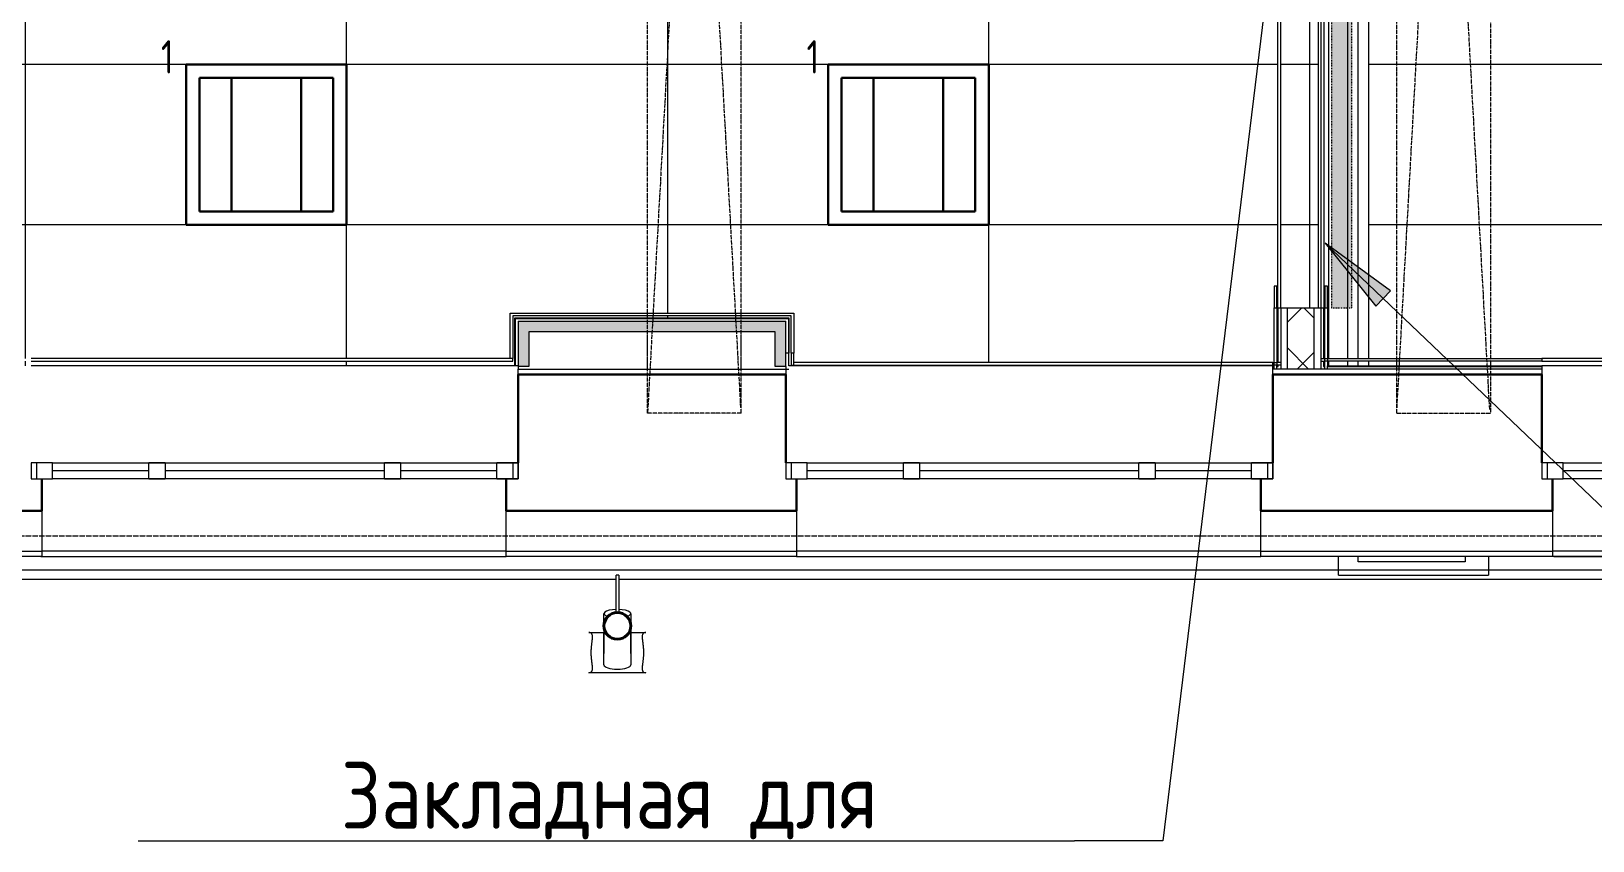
# Model space of a CAD drawing. Header units: millimetres. Extents: x -10438 to 68527, y -5058 to 44223.
# Drawn here: x 10839 to 16675, y 655 to 3682 of the extents above; entities that cross this region are included whole.
import ezdxf

# ---------------------------------------------------------------- set-up
doc = ezdxf.new("R2010")
doc.units = ezdxf.units.MM
for name, pattern in [('ADSK_Линия сетки', [25, 20, -2.5, 0, -2.5]), ('ADSK_Штрих_ш3 п1_5', [4.5, 3, -1.5]), ('ADSK_Штрих_ш3 п3', [6, 3, -3]), ('ADSK_Штрихпунктирная 2 точки_ш15 п1_5 п1_5 п1_5', [19.5, 15, -1.5, 0, -1.5, 0, -1.5])]:
    doc.linetypes.add(name, pattern=pattern)
for name, color, linetype, lineweight in [('_ Окна', 7, 'Continuous', 9), ('Аннотация', 7, 'Continuous', 20), ('Каркас', 7, 'Continuous', 18), ('Обобщенные модели', 7, 'Continuous', 18), ('Окна', 7, 'Continuous', 9), ('Оси', 7, 'Continuous', 9), ('Потолки', 7, 'Continuous', 9), ('Потолки штриховка', 7, 'Continuous', 9), ('Стены внутренние', 7, 'Continuous', 18), ('Стены наружные', 7, 'Continuous', 18), ('Стены несущие', 7, 'Continuous', 30), ('Стены отделка', 7, 'Continuous', 30), ('Стены штриховка', 7, 'Continuous', 9), ('Узлы', 7, 'Continuous', 18)]:
    doc.layers.add(name, color=color, linetype=linetype, lineweight=lineweight)
doc.layers.add('Линии', color=7, linetype='Continuous', lineweight=9, true_color=0x00a600)
doc.styles.add('GOST Common_1', font='GOST_Common.ttf', dxfattribs={"width": 0.9, "height": 250})
doc.styles.add('GOST Common_4', font='GOST_Common.ttf', dxfattribs={"width": 0.8, "height": 350})

# ---------------------------------------------------------------- blocks, each defined once
blk = doc.blocks.new('окно трехпол с фрамугой - 1800 и 1820х2300_h___нов_ ок15-V5-План потолков 3-го этажа')
at = {"layer": '_ Окна', "lineweight": 18}
for p, q in [((-910, 75), (-910, 135)), ((-910, 135), (-830, 135)), ((-830, 135), (-830, 75)), ((-470, 75), (-470, 135)), ((-470, 135), (-410, 135)), ((-410, 135), (-410, 75)), ((410, 75), (410, 135)), ((410, 135), (470, 135)), ((470, 135), (470, 75)), ((830, 135), (830, 75)), ((910, 135), (830, 135)), ((910, 75), (910, 135)), ((-830, 75), (-910, 75)), ((-410, 75), (-470, 75)), ((470, 75), (410, 75)), ((830, 75), (910, 75))]:
    blk.add_line(p, q, dxfattribs=at)
at = {"layer": '_ Окна'}
for p, q in [((-890, 75), (-890, 135)), ((890, 75), (890, 135)), ((-830, 105), (-470, 105)), ((-410, 105), (410, 105)), ((470, 105), (830, 105))]:
    blk.add_line(p, q, dxfattribs=at)
at = {"layer": 'Окна'}
for p, q in [((-910, 135), (-910, 75)), ((-830, 135), (-910, 135)), ((-830, 135), (-470, 135)), ((-410, 135), (-470, 135)), ((-410, 135), (410, 135)), ((470, 135), (410, 135)), ((470, 135), (830, 135)), ((910, 135), (830, 135)), ((910, 75), (910, 135)), ((-910, 75), (-830, 75)), ((-470, 75), (-830, 75)), ((-470, 75), (-410, 75)), ((410, 75), (-410, 75)), ((410, 75), (470, 75)), ((830, 75), (470, 75)), ((830, 75), (910, 75))]:
    blk.add_line(p, q, dxfattribs=at)
blk = doc.blocks.new('окно трехпол с фрамугой - 1800 и 1820х2300_h___нов_ ок15-V6-План потолков 3-го этажа')
at = {"layer": '_ Окна', "lineweight": 18}
for p, q in [((-910, 75), (-910, 135)), ((-910, 135), (-830, 135)), ((-830, 135), (-830, 75)), ((-470, 75), (-470, 135)), ((-470, 135), (-410, 135)), ((-410, 135), (-410, 75)), ((410, 75), (410, 135)), ((410, 135), (470, 135)), ((470, 135), (470, 75)), ((830, 135), (830, 75)), ((910, 135), (830, 135)), ((910, 75), (910, 135)), ((-830, 75), (-910, 75)), ((-410, 75), (-470, 75)), ((470, 75), (410, 75)), ((830, 75), (910, 75))]:
    blk.add_line(p, q, dxfattribs=at)
at = {"layer": '_ Окна'}
for p, q in [((-890, 75), (-890, 135)), ((890, 75), (890, 135)), ((-830, 105), (-470, 105)), ((-410, 105), (410, 105)), ((470, 105), (830, 105))]:
    blk.add_line(p, q, dxfattribs=at)
at = {"layer": 'Окна'}
for p, q in [((-910, 135), (-910, 75)), ((-830, 135), (-910, 135)), ((-830, 135), (-470, 135)), ((-410, 135), (-470, 135)), ((-410, 135), (410, 135)), ((470, 135), (410, 135)), ((470, 135), (830, 135)), ((910, 135), (830, 135)), ((910, 75), (910, 135)), ((-910, 75), (-830, 75)), ((-470, 75), (-830, 75)), ((-470, 75), (-410, 75)), ((410, 75), (-410, 75)), ((410, 75), (470, 75)), ((830, 75), (470, 75)), ((830, 75), (910, 75))]:
    blk.add_line(p, q, dxfattribs=at)
blk = doc.blocks.new('окно трехпол с фрамугой - 1800 и 1820х2300_h___нов_ ок15-V4-План потолков 3-го этажа')
at = {"layer": '_ Окна', "lineweight": 18}
for p, q in [((-910, 75), (-910, 135)), ((-910, 135), (-830, 135)), ((-830, 135), (-830, 75)), ((-470, 75), (-470, 135)), ((-470, 135), (-410, 135)), ((-410, 135), (-410, 75)), ((410, 75), (410, 135)), ((410, 135), (470, 135)), ((470, 135), (470, 75)), ((830, 135), (830, 75)), ((910, 135), (830, 135)), ((910, 75), (910, 135)), ((-830, 75), (-910, 75)), ((-410, 75), (-470, 75)), ((470, 75), (410, 75)), ((830, 75), (910, 75))]:
    blk.add_line(p, q, dxfattribs=at)
at = {"layer": '_ Окна'}
for p, q in [((-890, 75), (-890, 135)), ((890, 75), (890, 135)), ((-830, 105), (-470, 105)), ((-410, 105), (410, 105)), ((470, 105), (830, 105))]:
    blk.add_line(p, q, dxfattribs=at)
at = {"layer": 'Окна'}
for p, q in [((-910, 135), (-910, 75)), ((-830, 135), (-910, 135)), ((-830, 135), (-470, 135)), ((-410, 135), (-470, 135)), ((-410, 135), (410, 135)), ((470, 135), (410, 135)), ((470, 135), (830, 135)), ((910, 135), (830, 135)), ((910, 75), (910, 135)), ((-910, 75), (-830, 75)), ((-470, 75), (-830, 75)), ((-470, 75), (-410, 75)), ((410, 75), (-410, 75)), ((410, 75), (470, 75)), ((830, 75), (470, 75)), ((830, 75), (910, 75))]:
    blk.add_line(p, q, dxfattribs=at)
blk = doc.blocks.new('Водосток - Тип 1 _карниз больше 490мм_-V16-План потолков 3-го этажа')
at = {"layer": 'Обобщенные модели'}
for p, q in [((18.8, 335), (24.9, 335)), ((75, 184.9), (75, 306.2)), ((75, 263.6), (75, 306.2)), ((175, 306.2), (175, 184.4)), ((175, 306.2), (175, 263.6)), ((225.1, 335), (231.2, 335)), ((24.9, 185), (18.8, 185)), ((75, 173), (75, 183.5)), ((175, 177.5), (175, 173)), ((231.2, 185), (225.1, 185)), ((75, 113.8), (75, 147)), ((75, 113.8), (75, 147)), ((175, 147), (175, 113.8)), ((175, 147), (175, 113.8)), ((120, -30), (120, 108.7)), ((130, 108.7), (130, -30)), ((120, -30), (130, -30))]:
    blk.add_line(p, q, dxfattribs=at)
at = {"layer": 'Обобщенные модели', "flags": 128}
for points in [[(75, 263.6), (75, 258), (75, 252.4), (75, 246.9), (75, 241.5), (75, 236.2), (75, 231.1), (75, 226), (75, 221.1), (75, 216.4), (75, 211.8), (75, 207.3), (75, 203), (75, 198.9), (75, 194.9), (75, 191.2), (75, 187.6), (75, 184.3), (75, 181.1), (75, 178.1), (75, 175.4), (75, 173)], [(75, 183.8), (75, 188.9), (75, 194), (75, 198.9), (75, 203.6), (75, 208.2), (75, 212.7), (75, 217), (75, 221.1), (75, 225.1), (75, 228.8), (75, 232.4), (75, 235.7), (75, 238.9), (75, 241.9), (75, 244.6), (75, 247.2), (75, 249.5), (75, 251.6), (75, 253.4), (75, 255.1), (75, 256.5), (75, 257.7), (75, 258.6), (75, 259.3), (75, 259.8), (75, 260)], [(175, 173), (175, 174.3), (175, 177), (175, 179.8), (175, 182.9), (175, 186.2), (175, 189.7), (175, 193.4), (175, 197.2), (175, 201.3), (175, 205.5), (175, 209.9), (175, 214.4), (175, 219.1), (175, 224), (175, 229), (175, 234.1), (175, 239.3), (175, 244.6), (175, 250.1), (175, 255.6), (175, 261.3), (175, 263.6)], [(175, 259.9), (175, 259.5), (175, 258.9), (175, 258.1), (175, 257), (175, 255.7), (175, 254.2), (175, 252.4), (175, 250.4), (175, 248.2), (175, 245.7), (175, 243), (175, 240.2), (175, 237.1), (175, 233.8), (175, 230.3), (175, 226.6), (175, 222.8), (175, 218.7), (175, 214.5), (175, 210.1), (175, 205.6), (175, 200.9), (175, 196), (175, 191), (175, 185.9), (175, 184.1)], [(75, 173.1), (75, 178.5), (75, 183.5)], [(175, 177.5), (175, 175.4), (175, 173)]]:
    blk.add_lwpolyline(points, dxfattribs=at)
at = {"layer": 'Обобщенные модели'}
for start, end in [(90, 270), (270, 90)]:
    blk.add_arc((125, 160), 52, start, end, dxfattribs=at)
at = {"layer": 'Обобщенные модели', "lineweight": 40}
for start, end in [(90, 270), (270, 90)]:
    blk.add_arc((125, 160), 50, start, end, dxfattribs=at)
at = {"layer": 'Обобщенные модели'}
for centre, major_axis, start_param, end_param in [((125, 306.2), (-50, 0), 4.712389, 6.283185), ((125, 306.2), (-50, 0), 4.712389, 6.283185), ((125, 306.2), (-50, 0), 3.141593, 4.712389), ((125, 306.2), (-50, 0), 3.141593, 4.712389), ((125, 113.8), (50, 0), 2.395226, 4.614684), ((125, 113.8), (50, 0), 2.395226, 4.614684), ((125, 113.8), (50, 0), 4.80927, 7.029552), ((125, 113.8), (50, 0), 4.80927, 7.029552)]:
    blk.add_ellipse(centre, major_axis=major_axis, ratio=0.309017, start_param=start_param, end_param=end_param, dxfattribs=at)
for points, knots in [([(18.8, 185), (21.1, 185), (25.1, 185.7), (28.9, 188.6), (30.8, 192.1), (31.6, 194.9), (32, 197.4), (32.1, 199.4), (32.2, 201.5), (32.2, 203.8), (32.1, 206.2), (31.9, 208.7), (31.6, 211.4), (31.3, 214.1), (31, 217), (30.6, 219.9), (30.2, 222.9), (29.8, 226), (29.4, 229.2), (29, 232.4), (28.7, 235.7), (28.3, 240.2), (27.8, 245.9), (27.4, 255.3), (27.4, 264.8), (27.8, 274.1), (28.3, 279.8), (28.7, 284.3), (29, 287.6), (29.4, 290.8), (29.8, 294), (30.2, 297.1), (30.6, 300.1), (31, 303.1), (31.3, 305.9), (31.6, 308.6), (31.9, 311.3), (32.1, 313.8), (32.2, 316.2), (32.2, 318.5), (32.1, 320.6), (32, 322.7), (31.6, 325.1), (30.8, 327.9), (28.9, 331.5), (25.1, 334.3), (21.1, 335), (18.8, 335)], [-1, -1, -1, -1, -0.941176, -0.882353, -0.852941, -0.823529, -0.808824, -0.794118, -0.779412, -0.764706, -0.75, -0.735294, -0.720588, -0.705882, -0.691176, -0.676471, -0.661765, -0.647059, -0.632353, -0.617647, -0.602941, -0.588235, -0.558824, -0.529412, -0.470588, -0.441176, -0.411765, -0.397059, -0.382353, -0.367647, -0.352941, -0.338235, -0.323529, -0.308824, -0.294118, -0.279412, -0.264706, -0.25, -0.235294, -0.220588, -0.205882, -0.191176, -0.176471, -0.147059, -0.117647, -0.058824, 0, 0, 0, 0]), ([(18.8, 335), (22.1, 335), (28.9, 335), (39.4, 335), (48.4, 335), (56, 335), (60.8, 335), (64.9, 335), (67.9, 335), (71, 335), (74.3, 335), (77.6, 335), (81, 335), (83.9, 335), (86.4, 335), (88.2, 335), (90.2, 335), (92.8, 335), (96.1, 335), (99.6, 335), (102.5, 335), (104.8, 335), (107.1, 335), (110.3, 335), (116, 335), (121.3, 335), (125, 335)], [-1, -1, -1, -1, -0.875, -0.75, -0.625, -0.5625, -0.5, -0.46875, -0.4375, -0.40625, -0.375, -0.34375, -0.3125, -0.28125, -0.265625, -0.25, -0.234375, -0.21875, -0.1875, -0.15625, -0.140625, -0.125, -0.109375, -0.09375, -0.0625, 0, 0, 0, 0]), ([(125, 335), (128.7, 335), (134, 335), (139.7, 335), (142.9, 335), (145.2, 335), (147.5, 335), (150.4, 335), (153.9, 335), (157.2, 335), (159.8, 335), (161.8, 335), (163.6, 335), (166.1, 335), (169, 335), (172.4, 335), (175.7, 335), (179, 335), (182.1, 335), (185.1, 335), (189.2, 335), (194, 335), (201.6, 335), (210.6, 335), (221.1, 335), (227.9, 335), (231.2, 335)], [-1, -1, -1, -1, -0.9375, -0.90625, -0.890625, -0.875, -0.859375, -0.84375, -0.8125, -0.78125, -0.765625, -0.75, -0.734375, -0.71875, -0.6875, -0.65625, -0.625, -0.59375, -0.5625, -0.53125, -0.5, -0.4375, -0.375, -0.25, -0.125, 0, 0, 0, 0]), ([(231.2, 335), (228.9, 335), (224.9, 334.3), (221.1, 331.4), (219.2, 327.9), (218.4, 325.1), (218, 322.6), (217.9, 320.6), (217.8, 318.5), (217.8, 316.2), (217.9, 313.8), (218.1, 311.3), (218.4, 308.6), (218.7, 305.9), (219, 303), (219.4, 300.1), (219.8, 297.1), (220.2, 294), (220.6, 290.8), (221, 287.6), (221.3, 284.3), (221.7, 279.8), (222.2, 274.1), (222.6, 264.7), (222.6, 255.2), (222.2, 245.9), (221.7, 240.2), (221.3, 235.7), (221, 232.4), (220.6, 229.2), (220.2, 226), (219.8, 222.9), (219.4, 219.9), (219, 216.9), (218.7, 214.1), (218.4, 211.4), (218.1, 208.7), (217.9, 206.2), (217.8, 203.8), (217.8, 201.5), (217.9, 199.4), (218, 197.3), (218.4, 194.9), (219.2, 192.1), (221.1, 188.5), (224.9, 185.7), (228.9, 185), (231.2, 185)], [-1, -1, -1, -1, -0.941176, -0.882353, -0.852941, -0.823529, -0.808824, -0.794118, -0.779412, -0.764706, -0.75, -0.735294, -0.720588, -0.705882, -0.691176, -0.676471, -0.661765, -0.647059, -0.632353, -0.617647, -0.602941, -0.588235, -0.558824, -0.529412, -0.470588, -0.441176, -0.411765, -0.397059, -0.382353, -0.367647, -0.352941, -0.338235, -0.323529, -0.308824, -0.294118, -0.279412, -0.264706, -0.25, -0.235294, -0.220588, -0.205882, -0.191176, -0.176471, -0.147059, -0.117647, -0.058824, 0, 0, 0, 0]), ([(74.3, 185), (73.2, 185), (71, 185), (67.9, 185), (64.9, 185), (60.8, 185), (56, 185), (48.4, 185), (39.4, 185), (28.9, 185), (22.1, 185), (18.8, 185)], [-0.625, -0.625, -0.625, -0.625, -0.59375, -0.5625, -0.53125, -0.5, -0.4375, -0.375, -0.25, -0.125, 0, 0, 0, 0]), ([(231.2, 185), (227.9, 185), (221.1, 185), (210.6, 185), (201.6, 185), (194, 185), (189.2, 185), (185.1, 185), (182.1, 185), (179, 185), (176.8, 185), (175.7, 185)], [-1, -1, -1, -1, -0.875, -0.75, -0.625, -0.5625, -0.5, -0.46875, -0.4375, -0.40625, -0.375, -0.375, -0.375, -0.375])]:
    blk.add_open_spline(points, degree=3, knots=knots, dxfattribs=at)
blk = doc.blocks.new('ADSK_Аннотация_Текст_сВыноской - Текст с выноской-1549955-План потолков 3-го этажа')
at = {"layer": 'Аннотация'}
blk.add_line((-17.5, 0), (17.5, 0), dxfattribs=at)

msp = doc.modelspace()

# ---------------------------------------------------------------- hatches: boundary and pattern name
at = {"layer": 'Аннотация'}
msp.add_hatch(color=256, dxfattribs=at).paths.add_polyline_path([(15674.724, 2889.23), (15864.469, 2653.525), (15919.009, 2710.666)])
at = {"layer": 'Потолки штриховка', "lineweight": 18}
h = msp.add_hatch(dxfattribs=at)
h.set_pattern_fill('FP_17', color=256, style=0, pattern_type=2)
h.set_pattern_definition([(0, (15617.3, 5358.23), (0, -600), []), (270, (15617.3, 5358.2), (-1200, -7e-14), [])])
h.paths.add_polyline_path([(15499, 2428.232), (15499, 2430.232), (15497.462, 2429.77)])
h.paths.add_polyline_path([(21892.313, 2430.232), (23857.5, 2430.232), (23857.5, 2448.232), (19329.011, 2448.232), (19329.011, 2626.656), (18284.14, 2626.656), (18284.14, 2448.232), (15838.198, 2448.232), (15838.198, 2430.232), (18292.14, 2430.232), (18292.14, 2616.656), (18294.14, 2616.656), (18294.14, 2618.656), (19319.011, 2618.656), (19319.011, 2616.656), (19321.011, 2616.656), (19321.011, 2430.232), (21542.313, 2430.232)])
h.paths.add_polyline_path([(23885.5, 2430.232), (23885.5, 2448.232), (23867.5, 2448.232), (23867.5, 2430.232), (23884.293, 2430.232)])
h.paths.add_polyline_path([(7589.506, 2610.232), (7587.542, 2608.232), (7589.512, 2608.232)])
h.paths.add_polyline_path([(13671.007, 2430.232), (15484, 2430.232), (15483.167, 2433.232), (13679.007, 2433.232), (13679.007, 2618.232), (12639.01, 2618.232), (12639.01, 2448.232), (8034.013, 2448.232), (8034.013, 2633.232), (7607.438, 2633.232), (7591.774, 7900.641), (7573.78, 7900.642), (7589.512, 2610.232), (8024.013, 2610.232), (8024.013, 2608.232), (8026.013, 2608.232), (8026.013, 2430.232), (12647.01, 2430.232), (12647.01, 2608.232), (12649.01, 2608.232), (12649.01, 2610.232), (13669.007, 2610.232), (13669.007, 2608.232), (13671.007, 2608.232), (13671.007, 2433.232)])
h.paths.add_polyline_path([(15497, 2430.232), (15497, 2433.232), (15494, 2432.252), (15494, 2430.232)])
h.paths.add_polyline_path([(15479.007, 2443.232), (15484, 2443.232), (15484, 2728.232), (15494, 2728.232), (15494, 2443.232), (15497, 2443.232), (15497, 7633.238), (14984.198, 7633.238), (14984.198, 7661.238), (14960.198, 7661.238), (14960.198, 7663.238), (14958.198, 7663.241), (14958.198, 7672.642), (14627.313, 7672.642), (14627.313, 8258.238), (8833.198, 8258.238), (8833.198, 8268.238), (14627.313, 8268.238), (14627.313, 8286.238), (8222, 8286.238), (8222, 7900.642), (7601.78, 7900.642), (7601.863, 7882.642), (8210, 7882.642), (8210, 7872.642), (7601.863, 7872.642), (7617.438, 2643.232), (8044.013, 2643.232), (8044.013, 2458.232), (12629.01, 2458.232), (12629.01, 2628.232), (13689.007, 2628.232), (13689.007, 2443.232), (15372.612, 2443.232)])
h.paths.add_polyline_path([(23867.5, 2458.232), (23885.5, 2458.232), (23885.5, 8286.238), (16680, 8286.238), (16680, 8268.238), (23867.5, 8268.238), (23867.5, 2566.403)])
h.paths.add_polyline_path([(22800.192, 2458.232), (23857.5, 2458.232), (23857.5, 8258.238), (16680, 8258.238), (16680, 7633.238), (15838.198, 7633.238), (15838.198, 2458.232), (18274.14, 2458.232), (18274.14, 2636.656), (19339.011, 2636.656), (19339.011, 2458.232), (22438.824, 2458.232)])
h.paths.add_polyline_path([(15509, 2648.232), (15649, 2648.232), (15649, 7633.238), (15509, 7633.238), (15509, 3138.235)])
h.paths.add_polyline_path([(15497, 7643.238), (15497, 7661.238), (14994.198, 7661.238), (14994.198, 7643.238), (15226.028, 7643.238)])
h.paths.add_polyline_path([(16645.457, 7643.238), (16670, 7643.238), (16670, 8286.238), (16652, 8286.238), (16652, 7663.238), (16650, 7663.238), (16650, 7661.238), (15838.198, 7661.238), (15838.198, 7643.238), (16640, 7643.238)])
h.paths.add_polyline_path([(15649, 7643.238), (15649, 7661.238), (15509, 7661.238), (15509, 7643.238), (15572.848, 7643.238)])
h.paths.add_polyline_path([(7571.78, 7900.642), (7573.78, 7900.642), (7571.774, 7902.642)])
h.paths.add_polyline_path([(8235, 8065.642), (8225, 8065.642), (8225, 8263.238), (8235, 8263.238), (8235, 8203.211)])
h.paths.add_polyline_path([(16652, 8286.238), (16650, 8288.238), (16650, 8286.238)])
h.paths.add_polyline_path([(8216, 8286.238), (8216, 8298.238), (8210, 8297.642), (8210, 8286.238)])
at = {"layer": 'Стены внутренние', "lineweight": 9}
h = msp.add_hatch(dxfattribs=at)
h.set_pattern_fill('FP_3', color=256, style=0, pattern_type=2)
h.set_pattern_definition([(45, (0, 0), (-106.066, 106.066), []), (135, (0, 0), (-106.066, -106.066), [])])
h.paths.add_polyline_path([(15634, 2418.232), (15634, 2648.232), (15534, 2648.232), (15534, 2418.232), (15572.848, 2418.232)])
at = {"layer": 'Стены внутренние'}
for points in [[(12659.01, 2428.232), (12699.01, 2428.232), (12699.01, 2598.232), (12659.01, 2598.232), (12659.01, 2430.232)], [(13619.007, 2558.232), (13659.007, 2558.232), (13659.007, 2598.232), (12699.01, 2598.232), (12699.01, 2558.232), (13492.313, 2558.232)], [(13659.007, 2428.232), (13659.007, 2558.232), (13619.007, 2558.232), (13619.007, 2428.232)]]:
    msp.add_hatch(color=256, dxfattribs=at).paths.add_polyline_path(points)
at = {"layer": 'Узлы', "true_color": 0xffffff, "transparency": 33554432}
msp.add_hatch(color=7, dxfattribs=at).paths.add_polyline_path([(15758.198, 2648.232), (15774, 2648.232), (15774, 7648.232), (15698.353, 7648.232), (15698.353, 2648.232)])

# ---------------------------------------------------------------- linework, layer by layer
at = {"layer": 'Аннотация'}
for p, q in [((15598.489, 4998.182), (15068.109, 654.517)), ((15674.724, 2889.23), (15864.469, 2653.525)), ((15919.009, 2710.666), (15674.724, 2889.23)), ((15674.724, 2889.23), (17679.732, 975.512)), ((15864.469, 2653.525), (15919.009, 2710.666)), ((15068.109, 654.517), (14738.351, 654.517))]:
    msp.add_line(p, q, dxfattribs=at)
at = {"layer": 'Каркас', "color": 8, "linetype": 'ADSK_Штрих_ш3 п1_5', "lineweight": 9, "true_color": 0x808080}
for p, q in [((13142.313, 2418.232), (13142.313, 2558.232)), ((13492.313, 2418.232), (13492.313, 2558.232))]:
    msp.add_line(p, q, dxfattribs=at)
at = {"layer": 'Линии', "color": 7, "linetype": 'ADSK_Штрихпунктирная 2 точки_ш15 п1_5 п1_5 п1_5'}
for p, q in [((13491.124, 2274.873), (13142.313, 8565.209)), ((13492.313, 8565.209), (13142.313, 2253.428)), ((13142.313, 2253.428), (13142.313, 8565.209)), ((13492.313, 2253.428), (13492.313, 8565.209)), ((15942.313, 2253.428), (15942.313, 8537.642)), ((16290.017, 2267.275), (15942.313, 8537.642)), ((15942.313, 2253.428), (16290.017, 8523.795)), ((16292.313, 8537.642), (16292.313, 2253.428)), ((13492.313, 2253.428), (13142.313, 2253.428)), ((15942.313, 2253.428), (16292.313, 2253.428))]:
    msp.add_line(p, q, dxfattribs=at)
at = {"layer": 'Линии', "color": 7, "linetype": 'ADSK_Штрих_ш3 п3'}
for p, q in [((15698.353, 7648.232), (15698.353, 2648.232)), ((15774, 2648.232), (15774, 7648.232)), ((15698.353, 2648.232), (15774, 2648.232))]:
    msp.add_line(p, q, dxfattribs=at)
at = {"layer": 'Линии', "color": 1, "lineweight": 30, "true_color": 0xff0000}
for p, q in [((11417.603, 3558.235), (12017.603, 3558.235)), ((11417.603, 2958.235), (11417.603, 3558.235)), ((11967.603, 3508.235), (11467.603, 3508.235)), ((11467.603, 3508.235), (11467.603, 3008.235)), ((11587.603, 3508.235), (11587.603, 3008.235)), ((11847.603, 3508.235), (11847.603, 3008.235)), ((11967.603, 3008.235), (11967.603, 3508.235)), ((12017.603, 3558.235), (12017.603, 2958.235)), ((11467.603, 3008.235), (11967.603, 3008.235)), ((12017.603, 2958.235), (11417.603, 2958.235))]:
    msp.add_line(p, q, dxfattribs=at)
at = {"layer": 'Линии', "color": 5, "lineweight": 30, "true_color": 0x0000ff}
for p, q in [((13817.29, 3558.235), (14417.29, 3558.235)), ((13817.29, 2958.235), (13817.29, 3558.235)), ((14367.29, 3508.235), (13867.29, 3508.235)), ((13867.29, 3508.235), (13867.29, 3008.235)), ((13987.29, 3508.235), (13987.29, 3008.235)), ((14247.29, 3508.235), (14247.29, 3008.235)), ((14367.29, 3008.235), (14367.29, 3508.235)), ((14417.29, 3558.235), (14417.29, 2958.235)), ((13867.29, 3008.235), (14367.29, 3008.235)), ((14417.29, 2958.235), (13817.29, 2958.235))]:
    msp.add_line(p, q, dxfattribs=at)
at = {"layer": 'Оси', "linetype": 'ADSK_Линия сетки'}
msp.add_line((-9638.275, 1795), (50122.26, 1795), dxfattribs=at)
at = {"layer": 'Потолки'}
for p, q in [((15838.198, 2458.232), (15838.198, 7633.238)), ((15838.198, 2430.232), (15838.198, 2448.232))]:
    msp.add_line(p, q, dxfattribs=at)
at = {"layer": 'Стены внутренние'}
for p, q in [((15649, 7633.238), (15649, 2648.232)), ((15689, 2458.01), (15689, 7633.238)), ((15758.198, 7633.238), (15758.198, 2458.232)), ((15798.198, 2458.232), (15798.198, 7633.238)), ((15494, 2728.232), (15484, 2728.232)), ((15484, 2728.232), (15484, 2648.232)), ((15494, 2648.232), (15494, 2728.232)), ((15674, 2728.232), (15674, 2648.232)), ((15684, 2728.232), (15674, 2728.232)), ((15684, 2648.232), (15684, 2728.232)), ((12629.01, 2458.232), (10839.01, 2458.232)), ((12639.01, 2448.232), (12639.01, 2458.232)), ((13679.007, 2478.232), (13679.007, 2433.232)), ((13689.007, 2433.232), (13689.007, 2478.232)), ((18274.14, 2458.232), (16484.14, 2458.232)), ((10839.01, 2448.232), (12639.01, 2448.232)), ((13679.007, 2433.232), (15479.007, 2433.232)), ((15479.007, 2443.232), (13689.007, 2443.232)), ((15689, 2430.219), (15689, 2448.232)), ((15758.198, 2448.232), (15758.198, 2430.046)), ((15798.198, 2430.232), (15798.198, 2448.232)), ((16484.14, 2448.232), (18284.14, 2448.232))]:
    msp.add_line(p, q, dxfattribs=at)
at = {"layer": 'Стены наружные'}
for p, q in [((15497, 7633.238), (15497, 2648.232)), ((15509, 2648.232), (15509, 7633.238)), ((15659, 7633.238), (15659, 2648.232)), ((15671, 2648.232), (15671, 7633.238)), ((13671.007, 2430.232), (13671.007, 2478.232)), ((12647.01, 2430.232), (10839.01, 2430.232)), ((12659.01, 2428.232), (12659.01, 2418.232)), ((13659.007, 2428.232), (13659.007, 2418.232)), ((13659.007, 2418.232), (13671.007, 2418.232)), ((15479.007, 2430.232), (13671.007, 2430.232)), ((18292.14, 2430.232), (16484.14, 2430.232)), ((10875, 1717.232), (10875, 1718.232)), ((10875, 1717.232), (12614.01, 1717.232)), ((12614.01, 1738.232), (10879.01, 1738.232)), ((10879.01, 1718.232), (12614.01, 1718.232)), ((12614.01, 1718.232), (12614.01, 1717.232)), ((15434.007, 1738.232), (13699.007, 1738.232)), ((13699.007, 1718.232), (15434.007, 1718.232)), ((13699.007, 1718.232), (13699.007, 1717.232)), ((13699.007, 1717.232), (15434.007, 1717.232)), ((15434.007, 1717.232), (15434.007, 1718.232)), ((15724.548, 1648.232), (15724.548, 1718.232)), ((16285.252, 1718.232), (16285.252, 1648.232)), ((18259.14, 1738.232), (16524.14, 1738.232)), ((18259.14, 1718.232), (16524.14, 1718.232)), ((16529.01, 1718.232), (16529.01, 1717.232)), ((16529.01, 1717.232), (18264.01, 1717.232)), ((7898.134, 1668.232), (15724.548, 1668.232)), ((15724.548, 1668.232), (16285.252, 1668.232)), ((15724.548, 1648.232), (16285.252, 1648.232)), ((16285.252, 1668.232), (24197.208, 1668.232)), ((7898.134, 1633.232), (13024.731, 1633.232)), ((13034.337, 1633.232), (35706.597, 1633.232))]:
    msp.add_line(p, q, dxfattribs=at)
at = {"layer": 'Стены несущие'}
for p, q in [((12659.01, 2068.232), (12659.01, 2398.232)), ((12659.01, 2398.232), (13659.007, 2398.232)), ((13659.007, 2398.232), (13659.007, 2068.232)), ((15479.007, 2068.232), (15479.007, 2398.232)), ((15479.007, 2398.232), (16484.14, 2398.232)), ((16484.14, 2398.232), (16484.14, 2068.232)), ((10879.01, 2008.232), (10879.01, 1888.232)), ((12614.01, 1888.232), (12614.01, 2008.232)), ((13699.007, 2008.232), (13699.007, 1888.232)), ((15434.007, 1888.232), (15434.007, 2008.232)), ((16524.14, 2008.232), (16524.14, 1888.232)), ((10879.01, 1888.232), (9789.013, 1888.232)), ((12614.01, 1888.232), (13699.007, 1888.232)), ((15434.007, 1888.232), (16524.14, 1888.232))]:
    msp.add_line(p, q, dxfattribs=at)
at = {"layer": 'Стены отделка', "lineweight": 9}
for p, q in [((12629.01, 2628.232), (13689.007, 2628.232)), ((12629.01, 2458.232), (12629.01, 2628.232)), ((13689.007, 2628.232), (13689.007, 2478.232)), ((15484, 2430.232), (15484, 2648.232)), ((15484, 2648.232), (15494, 2648.232)), ((15494, 2648.232), (15494, 2430.232)), ((15497, 2648.232), (15671, 2648.232)), ((15497, 2443.232), (15497, 2648.232)), ((15509, 2648.232), (15509, 2418.232)), ((15659, 2648.232), (15659, 2418.232)), ((15671, 2648.232), (15671, 2458.232)), ((15674, 2430.232), (15674, 2648.232)), ((15674, 2648.232), (15684, 2648.232)), ((15684, 2648.232), (15684, 2430.232)), ((13679.007, 2618.232), (12639.01, 2618.232)), ((12639.01, 2618.232), (12639.01, 2458.232)), ((12647.01, 2430.232), (12647.01, 2608.232)), ((12649.01, 2610.232), (13669.007, 2610.232)), ((12659.01, 2598.232), (13659.007, 2598.232)), ((12659.01, 2598.232), (12659.01, 2428.232)), ((13659.007, 2428.232), (13659.007, 2598.232)), ((13671.007, 2608.232), (13671.007, 2478.232)), ((13679.007, 2478.232), (13679.007, 2618.232)), ((13619.007, 2558.232), (12699.01, 2558.232)), ((12699.01, 2558.232), (12699.01, 2428.232)), ((13619.007, 2428.232), (13619.007, 2558.232)), ((12639.01, 2458.232), (12629.01, 2458.232)), ((13671.007, 2478.232), (13659.007, 2478.232)), ((13689.007, 2478.232), (13679.007, 2478.232)), ((15671, 2458.232), (16484.14, 2458.232)), ((16484.14, 2458.232), (16484.14, 2448.232)), ((12659.01, 2430.232), (12647.01, 2430.232)), ((12699.01, 2428.232), (12659.01, 2428.232)), ((12659.01, 2398.232), (12659.01, 2418.232)), ((12659.01, 2418.232), (13659.007, 2418.232)), ((13659.007, 2428.232), (13619.007, 2428.232)), ((13659.007, 2418.232), (13659.007, 2398.232)), ((15479.007, 2433.232), (15479.007, 2443.232)), ((15479.007, 2443.232), (15497, 2443.232)), ((15497, 2433.232), (15479.007, 2433.232)), ((15479.007, 2398.232), (15479.007, 2430.232)), ((15479.007, 2430.232), (15484, 2430.232)), ((15494, 2430.232), (15497, 2430.232)), ((15497, 2430.232), (15497, 2433.232)), ((15669, 2418.232), (15509, 2418.232)), ((15671, 2448.232), (15671, 2430.232)), ((16484.14, 2448.232), (15671, 2448.232)), ((15671, 2430.232), (15674, 2430.232)), ((15684, 2430.232), (16484.14, 2430.232)), ((16484.14, 2430.232), (16484.14, 2398.232)), ((10879.01, 1888.232), (10879.01, 1718.232)), ((12614.01, 1888.232), (12614.01, 1888.232)), ((12614.01, 1718.232), (12614.01, 1888.232)), ((13699.007, 1888.232), (13699.007, 1718.232)), ((15434.007, 1888.232), (15434.007, 1888.232)), ((15434.007, 1718.232), (15434.007, 1888.232)), ((16524.14, 1888.232), (16524.14, 1718.232)), ((9789.013, 1738.232), (10879.01, 1738.232)), ((10879.01, 1718.232), (9789.013, 1718.232)), ((12614.01, 1738.232), (13699.007, 1738.232)), ((13699.007, 1718.232), (12614.01, 1718.232)), ((15434.007, 1738.232), (16524.14, 1738.232)), ((16524.14, 1718.232), (15434.007, 1718.232)), ((15798.198, 1698.232), (15798.198, 1718.232)), ((16198.198, 1698.232), (15798.198, 1698.232)), ((16198.198, 1718.232), (16198.198, 1698.232))]:
    msp.add_line(p, q, dxfattribs=at)
at = {"layer": 'Стены штриховка'}
for p, q in [((15499, 2443.232), (15499, 2648.232)), ((15534, 2418.232), (15534, 2648.232)), ((15634, 2418.232), (15634, 2648.232)), ((15669, 2648.232), (15669, 2458.232)), ((12647.01, 2608.232), (12647.01, 2610.232)), ((12647.01, 2610.232), (12649.01, 2610.232)), ((12647.01, 2608.232), (13671.007, 2608.232)), ((12649.01, 2430.232), (12649.01, 2610.232)), ((13669.007, 2610.232), (13669.007, 2478.232)), ((13669.007, 2610.232), (13671.007, 2610.232)), ((13671.007, 2610.232), (13671.007, 2608.232)), ((15659, 2458.232), (15671, 2458.232)), ((15479.007, 2428.232), (15484, 2428.232)), ((15509, 2418.232), (15479.007, 2418.232)), ((15484, 2418.232), (15484, 2430.232)), ((15494, 2418.232), (15494, 2430.232)), ((15494, 2428.232), (15499, 2428.232)), ((15509, 2443.232), (15497, 2443.232)), ((15509, 2433.232), (15497, 2433.232)), ((15499, 2428.232), (15499, 2433.232)), ((15659, 2448.232), (15671, 2448.232)), ((15669, 2448.232), (15669, 2428.232)), ((15669, 2428.232), (15674, 2428.232)), ((16484.14, 2418.232), (15669, 2418.232)), ((15674, 2418.232), (15674, 2430.232)), ((15684, 2418.232), (15684, 2430.232)), ((15684, 2428.232), (16484.14, 2428.232))]:
    msp.add_line(p, q, dxfattribs=at)

# ---------------------------------------------------------------- block references
at = {"layer": 'Аннотация', "xscale": 100, "yscale": 100, "zscale": 100}
msp.add_blockref('ADSK_Аннотация_Текст_сВыноской - Текст с выноской-1549955-План потолков 3-го этажа', (12988.351, 654.517), dxfattribs=at)
at = {"layer": 'Обобщенные модели', "rotation": 180}
msp.add_blockref('Водосток - Тип 1 _карниз больше 490мм_-V16-План потолков 3-го этажа', (13154.561, 1618.232), dxfattribs=at)
at = {"layer": 'Окна', "rotation": 180}
for name, p in [('окно трехпол с фрамугой - 1800 и 1820х2300_h___нов_ ок15-V4-План потолков 3-го этажа', (11749.01, 2143.232)), ('окно трехпол с фрамугой - 1800 и 1820х2300_h___нов_ ок15-V6-План потолков 3-го этажа', (14569.007, 2143.232)), ('окно трехпол с фрамугой - 1800 и 1820х2300_h___нов_ ок15-V5-План потолков 3-го этажа', (17394.14, 2143.232))]:
    msp.add_blockref(name, p, dxfattribs=at)

# ---------------------------------------------------------------- texts
at = {"layer": 'Аннотация', "lineweight": 9, "attachment_point": 5, "line_spacing_factor": 1.022766}
for s, insert, char_height, width, style in [('\\pt180,360,540,720,900,1080,1260,1440,1620,1800,1980,2160,2340,2520,2700,2880,3060,3240,3420,3600,3780,3960,4140,4320,4500,4680,4860,5040,5220,5400,5580,5760;1 ', (11347.59, 3586.037), 125, 175.5, 'GOST Common_4'), ('\\pt180,360,540,720,900,1080,1260,1440,1620,1800,1980,2160,2340,2520,2700,2880,3060,3240,3420,3600,3780,3960,4140,4320,4500,4680,4860,5040,5220,5400,5580,5760;1 ', (13760.498, 3586.037), 125, 175.5, 'GOST Common_4'), ('\\pt1143,2286,3429,4572,5715,6858,8001,9144,10287,11430,12573,13716,14859,16002,17145,18288,19431,20574,21717,22860,24003,25146,26289,27432,28575,29718,30861,32004,33147,34290,35433,36576;Закладная для', (12999.155, 804.878), 250, 2078.1, 'GOST Common_1')]:
    msp.add_mtext(s, dxfattribs=dict(at, insert=insert, char_height=char_height, width=width, style=style))

doc.saveas('drawing.dxf')
